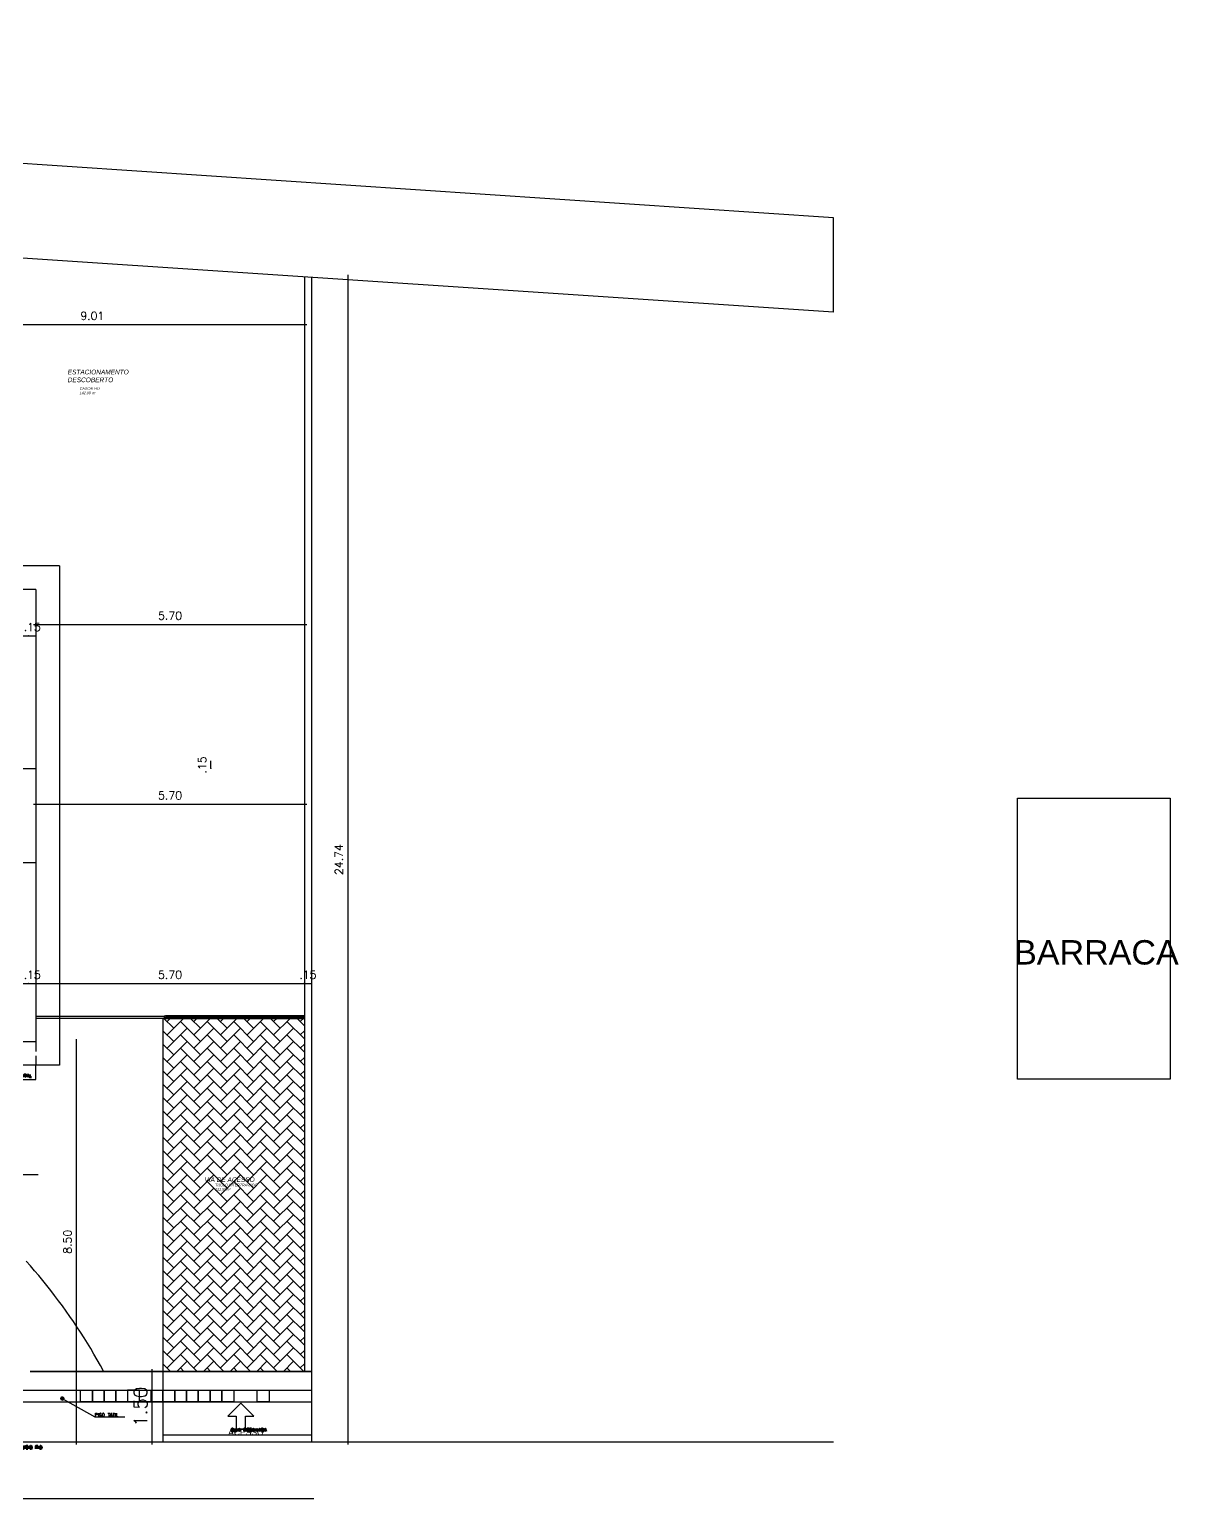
# Model space of a CAD drawing. Header units: millimetres. Extents: x 2273 to 2522, y 1034 to 1187.
# Drawn here: x 2497.69 to 2522.1, y 1095.27 to 1126.48 of the extents above; entities that cross this region are included whole.
import ezdxf

# ---------------------------------------------------------------- set-up
doc = ezdxf.new("R2010")
doc.units = ezdxf.units.MM
doc.linetypes.add('DASHED', pattern=[19.05, 12.7, -6.35])
doc.linetypes.add('DASHEDX2', pattern=[38.1, 25.4, -12.7])
doc.layers.add('COTA', color=8, linetype='Continuous')
doc.layers.add('LAYER8', color=8, linetype='Continuous')
doc.layers.add('PAREDES', color=4, linetype='Continuous', lineweight=100)
doc.layers.add('projeção coberta', color=252, linetype='DASHED', lineweight=0)
doc.styles.add('Romans', font='romans.shx')
doc.styles.get("Standard").update_dxf_attribs({"font": 'arial.ttf'})
doc.dimstyles.new('COTA50', dxfattribs={"dimtxt": 0.17, "dimasz": 0.01, "dimexe": 0.05, "dimexo": 0.95, "dimgap": 0.1, "dimtad": 1, "dimzin": 4, "dimdsep": 46, "dimtxsty": 'Romans', "dimblk": 'ARCHTICK', "dimcen": -0.3, "dimdle": 0.05, "dimse1": 1, "dimse2": 1, "dimclrd": 2, "dimclre": 3, "dimclrt": 3, "dimadec": 0, "dimazin": 0, "dimtfac": 1, "dimtix": 1, "dimtmove": 2, "dimatfit": 1, "dimldrblk": 'USERTICK', "dimfxl": 0.05, "dimtolj": 1, "dimtzin": 4, "dimlwd": -1, "dimarcsym": 0})

# ---------------------------------------------------------------- blocks, each defined once
blk = doc.blocks.new('IO')
at = {"layer": 'PAREDES', "color": 0, "linetype": 'Continuous'}
for points in [[(84.53, 148.725), (84.53, 148.786), (84.559, 148.786), (84.565, 148.783), (84.571, 148.78), (84.574, 148.775), (84.574, 148.766), (84.571, 148.76), (84.565, 148.757), (84.559, 148.754), (84.53, 148.754)], [(84.595, 148.725), (84.595, 148.786), (84.618, 148.786), (84.63, 148.783), (84.633, 148.78), (84.636, 148.775), (84.636, 148.769), (84.633, 148.763), (84.63, 148.76), (84.618, 148.757), (84.595, 148.757)], [(84.615, 148.757), (84.636, 148.725)], [(84.671, 148.786), (84.665, 148.783), (84.659, 148.777), (84.656, 148.772), (84.653, 148.763), (84.653, 148.748), (84.656, 148.739), (84.659, 148.733), (84.665, 148.727), (84.671, 148.725), (84.683, 148.725), (84.689, 148.727), (84.695, 148.733), (84.698, 148.739), (84.7, 148.748), (84.7, 148.763), (84.698, 148.772), (84.695, 148.777), (84.689, 148.783), (84.683, 148.786), (84.671, 148.786)], [(84.748, 148.786), (84.748, 148.739), (84.742, 148.73), (84.742, 148.727), (84.733, 148.725), (84.727, 148.725), (84.721, 148.727), (84.718, 148.73), (84.715, 148.739), (84.715, 148.745)], [(84.771, 148.725), (84.771, 148.786), (84.809, 148.786)], [(84.771, 148.757), (84.795, 148.757)], [(84.771, 148.725), (84.809, 148.725)], [(84.868, 148.772), (84.865, 148.777), (84.859, 148.783), (84.853, 148.786), (84.842, 148.786), (84.836, 148.783), (84.83, 148.777), (84.824, 148.772), (84.824, 148.763), (84.824, 148.748), (84.824, 148.739), (84.83, 148.733), (84.836, 148.727), (84.842, 148.725), (84.853, 148.725), (84.859, 148.727), (84.865, 148.733), (84.868, 148.739)], [(84.842, 148.707), (84.845, 148.704), (84.853, 148.704), (84.856, 148.707), (84.856, 148.713), (84.853, 148.716), (84.848, 148.716), (84.848, 148.725)], [(84.88, 148.725), (84.903, 148.786), (84.927, 148.725)], [(84.889, 148.789), (84.892, 148.795)], [(84.898, 148.795), (84.889, 148.795)], [(84.889, 148.745), (84.918, 148.745)], [(84.9, 148.795), (84.903, 148.792)], [(84.903, 148.795), (84.909, 148.795)], [(84.912, 148.792), (84.915, 148.801)], [(84.956, 148.786), (84.953, 148.783), (84.945, 148.777), (84.942, 148.772), (84.939, 148.763), (84.939, 148.748), (84.942, 148.739), (84.945, 148.733), (84.953, 148.727), (84.956, 148.725), (84.968, 148.725), (84.974, 148.727), (84.983, 148.733), (84.983, 148.739), (84.986, 148.748), (84.986, 148.763), (84.983, 148.772), (84.983, 148.777), (84.974, 148.783), (84.968, 148.786), (84.956, 148.786)], [(85.095, 148.757), (85.106, 148.754), (85.109, 148.751), (85.112, 148.745), (85.112, 148.736), (85.109, 148.73), (85.106, 148.727), (85.095, 148.725), (85.071, 148.725), (85.071, 148.786), (85.095, 148.786), (85.106, 148.783), (85.109, 148.78), (85.112, 148.775), (85.112, 148.769), (85.109, 148.763), (85.106, 148.76), (85.095, 148.757), (85.071, 148.757)], [(85.133, 148.725), (85.133, 148.786), (85.171, 148.786)], [(85.133, 148.757), (85.156, 148.757)], [(85.133, 148.725), (85.171, 148.725)], [(85.189, 148.786), (85.189, 148.725)], [(85.212, 148.725), (85.212, 148.786), (85.239, 148.786), (85.248, 148.783), (85.253, 148.78), (85.253, 148.775), (85.253, 148.769), (85.253, 148.763), (85.248, 148.76), (85.239, 148.757), (85.212, 148.757)], [(85.233, 148.757), (85.253, 148.725)], [(85.268, 148.725), (85.292, 148.786), (85.315, 148.725)], [(85.277, 148.745), (85.306, 148.745)], [(85.33, 148.786), (85.33, 148.725), (85.365, 148.725)]]:
    blk.add_lwpolyline(points, dxfattribs=at)
blk = doc.blocks.new('PT')
at = {"layer": 'PAREDES', "color": 0, "linetype": 'Continuous'}
for points in [[(91.139, 149.98), (88.186, 149.98)], [(88.215, 150.022), (91.139, 150.022)], [(91.139, 149.98), (91.139, 150.022), (91.162, 150.022)], [(91.139, 149.98), (91.162, 149.98)]]:
    blk.add_lwpolyline(points, dxfattribs=at)
blk = doc.blocks.new('PLÇ')
at = {"layer": 'PAREDES', "color": 0, "linetype": 'Continuous'}
for points in [[(85.18, 139.33), (85.18, 139.392), (85.203, 139.33), (85.227, 139.392), (85.227, 139.33)], [(85.253, 139.33), (85.253, 139.392), (85.292, 139.392)], [(85.253, 139.363), (85.277, 139.363)], [(85.253, 139.33), (85.292, 139.33)], [(85.306, 139.392), (85.306, 139.33)], [(85.348, 139.392), (85.342, 139.389), (85.336, 139.383), (85.33, 139.377), (85.33, 139.369), (85.33, 139.354), (85.33, 139.345), (85.336, 139.339), (85.342, 139.333), (85.348, 139.33), (85.359, 139.33), (85.365, 139.333), (85.371, 139.339), (85.374, 139.345), (85.377, 139.354), (85.377, 139.369), (85.374, 139.377), (85.371, 139.383), (85.365, 139.389), (85.359, 139.392), (85.348, 139.392)], [(85.459, 139.33), (85.459, 139.392), (85.498, 139.392)], [(85.459, 139.363), (85.483, 139.363)], [(85.512, 139.392), (85.512, 139.33)], [(85.553, 139.392), (85.548, 139.389), (85.542, 139.383), (85.539, 139.377), (85.536, 139.369), (85.536, 139.354), (85.539, 139.345), (85.542, 139.339), (85.548, 139.333), (85.553, 139.33), (85.565, 139.33), (85.571, 139.333), (85.577, 139.339), (85.58, 139.345), (85.583, 139.354), (85.583, 139.369), (85.58, 139.377), (85.577, 139.383), (85.571, 139.389), (85.565, 139.392), (85.553, 139.392)]]:
    blk.add_lwpolyline(points, dxfattribs=at)
blk = doc.blocks.new('DEW')
at = {"layer": 'PAREDES', "color": 0, "linetype": 'Continuous'}
for points in [[(89.656, 139.748), (89.65, 139.754), (89.645, 139.76), (89.642, 139.763), (89.627, 139.763), (89.621, 139.76), (89.615, 139.754), (89.612, 139.748), (89.612, 139.739), (89.612, 139.725), (89.612, 139.716), (89.615, 139.71), (89.621, 139.701), (89.627, 139.701), (89.642, 139.701), (89.645, 139.701), (89.65, 139.71), (89.656, 139.716), (89.656, 139.725), (89.642, 139.725)], [(89.674, 139.763), (89.674, 139.719), (89.68, 139.71), (89.686, 139.701), (89.695, 139.701), (89.7, 139.701), (89.709, 139.701), (89.715, 139.71), (89.718, 139.719), (89.718, 139.763)], [(89.739, 139.763), (89.739, 139.701)], [(89.753, 139.701), (89.78, 139.763), (89.803, 139.701)], [(89.765, 139.722), (89.795, 139.722)], [(89.883, 139.701), (89.883, 139.763), (89.906, 139.763), (89.915, 139.76), (89.921, 139.757), (89.921, 139.751), (89.921, 139.745), (89.921, 139.739), (89.915, 139.736), (89.906, 139.733), (89.883, 139.733)], [(89.9, 139.733), (89.921, 139.701)], [(89.945, 139.701), (89.945, 139.763), (89.983, 139.763)], [(89.945, 139.733), (89.965, 139.733)], [(89.945, 139.701), (89.983, 139.701)], [(90.027, 139.733), (90.036, 139.73), (90.039, 139.727), (90.042, 139.722), (90.042, 139.713), (90.039, 139.707), (90.036, 139.701), (90.027, 139.701), (90, 139.701), (90, 139.763), (90.027, 139.763), (90.036, 139.76), (90.039, 139.757), (90.042, 139.751), (90.042, 139.745), (90.039, 139.739), (90.036, 139.736), (90.027, 139.733), (90, 139.733)], [(90.053, 139.701), (90.077, 139.763), (90.103, 139.701)], [(90.062, 139.722), (90.092, 139.722)], [(90.118, 139.763), (90.118, 139.701)], [(90.136, 139.763), (90.177, 139.701)], [(90.177, 139.763), (90.136, 139.701)], [(90.192, 139.701), (90.215, 139.763), (90.239, 139.701)], [(90.2, 139.722), (90.23, 139.722)], [(90.253, 139.701), (90.253, 139.763), (90.274, 139.763), (90.283, 139.76), (90.289, 139.754), (90.292, 139.748), (90.295, 139.739), (90.295, 139.725), (90.292, 139.716), (90.289, 139.71), (90.283, 139.701), (90.274, 139.701), (90.253, 139.701)], [(90.306, 139.701), (90.33, 139.763), (90.353, 139.701)], [(90.315, 139.722), (90.345, 139.722)]]:
    blk.add_lwpolyline(points, dxfattribs=at)
blk = doc.blocks.new('FDRT')
at = {"layer": 'projeção coberta', "linetype": 'Continuous'}
for points in [[(86, 141.913), (85.995, 141.901), (86.021, 141.901), (86, 141.913), (85.995, 141.901), (86.021, 141.901), (86, 141.889), (85.995, 141.901), (86, 141.913), (86.021, 141.901), (86, 141.889), (86.009, 141.88), (86.021, 141.901)], [(86.033, 141.922), (86.021, 141.925), (86.021, 141.901), (86.033, 141.922), (86.021, 141.925), (86.021, 141.901), (86.009, 141.922), (86.021, 141.925), (86.033, 141.922), (86.021, 141.901), (86.009, 141.922), (86, 141.913), (86.021, 141.901)], [(86.009, 141.88), (86.021, 141.875), (86.021, 141.901), (86.009, 141.88), (86.021, 141.875), (86.021, 141.901), (86.033, 141.88), (86.021, 141.875), (86.009, 141.88), (86.021, 141.901), (86.033, 141.88), (86.042, 141.889), (86.021, 141.901)], [(86.042, 141.889), (86.048, 141.901), (86.021, 141.901), (86.042, 141.889), (86.048, 141.901), (86.021, 141.901), (86.042, 141.913), (86.048, 141.901), (86.042, 141.889), (86.021, 141.901), (86.042, 141.913), (86.033, 141.922), (86.021, 141.901)]]:
    blk.add_hatch(color=0, dxfattribs=at).paths.add_polyline_path(points)
at = {"layer": 'PAREDES', "color": 0, "linetype": 'Continuous'}
for points in [[(86, 141.913), (85.995, 141.901), (86.021, 141.901), (86, 141.913)], [(85.995, 141.901), (86.021, 141.901), (86, 141.889), (85.995, 141.901)], [(86.021, 141.901), (86.009, 141.922), (86, 141.913), (86.021, 141.901)], [(86.021, 141.901), (86, 141.889), (86.009, 141.88), (86.021, 141.901)], [(86.021, 141.925), (86.021, 141.901), (86.009, 141.922), (86.021, 141.925)], [(86.009, 141.88), (86.021, 141.875), (86.021, 141.901), (86.009, 141.88)], [(86.033, 141.922), (86.021, 141.925), (86.021, 141.901), (86.033, 141.922)], [(86.021, 141.901), (86.042, 141.913), (86.033, 141.922), (86.021, 141.901)], [(86.048, 141.901), (86.021, 141.901), (86.042, 141.913), (86.048, 141.901)], [(86.021, 141.875), (86.021, 141.901), (86.033, 141.88), (86.021, 141.875)], [(86.021, 141.901), (86.033, 141.88), (86.042, 141.889), (86.021, 141.901)], [(86.042, 141.889), (86.048, 141.901), (86.021, 141.901), (86.042, 141.889)]]:
    blk.add_lwpolyline(points, dxfattribs=at)
blk = doc.blocks.new('_ArchTick')
at = {"color": 0, "linetype": 'ByBlock', "const_width": 0.15}
blk.add_lwpolyline([(-0.5, -0.5), (0.5, 0.5)], dxfattribs=at)
blk = doc.blocks.new('*D98')
at = {"color": 2, "transparency": 16777216}
blk.add_line((2498.689, 1105.026), (2498.689, 1096.423), dxfattribs=at)
at = {"layer": 'Defpoints', "color": 0, "transparency": 16777216}
for p in [(2497.83, 1104.976), (2497.83, 1096.473), (2498.689, 1096.473)]:
    blk.add_point(p, dxfattribs=at)
at = {"color": 2, "transparency": 16777216, "xscale": 0.01, "yscale": 0.01, "zscale": 0.01}
for p, rotation in [((2498.689, 1104.976), 90), ((2498.689, 1096.473), 270)]:
    blk.add_blockref('_ArchTick', p, dxfattribs=dict(at, rotation=rotation))
at = {"color": 3, "transparency": 16777216, "insert": (2498.504, 1100.725), "char_height": 0.17, "attachment_point": 5, "rotation": 90, "style": 'Romans'}
blk.add_mtext('\\A1;8.50', dxfattribs=at)
blk = doc.blocks.new('USERTICK')
at = {"layer": 'COTA', "color": 0}
for p, q in [((-1, 0), (1, 0)), ((0, 1), (0, -1))]:
    blk.add_line(p, q, dxfattribs=at)
blk.add_circle((0, 0), 0.25, dxfattribs=at)
blk = doc.blocks.new('*D106')
at = {"color": 2, "transparency": 16777216}
blk.add_line((2500.296, 1098.023), (2500.296, 1096.423), dxfattribs=at)
at = {"layer": 'Defpoints', "color": 0, "transparency": 16777216}
for p in [(2500.634, 1097.973), (2500.296, 1096.473), (2500.634, 1096.473)]:
    blk.add_point(p, dxfattribs=at)
at = {"color": 2, "transparency": 16777216, "xscale": 0.01, "yscale": 0.01, "zscale": 0.01}
for p, rotation in [((2500.296, 1097.973), 90), ((2500.296, 1096.473), 270)]:
    blk.add_blockref('_ArchTick', p, dxfattribs=dict(at, rotation=rotation))
at = {"color": 3, "transparency": 16777216, "insert": (2500.054, 1097.223), "char_height": 0.17, "attachment_point": 5, "rotation": 90, "style": 'Romans'}
blk.add_mtext('\\A1;{\\H1.6667x;1.50}', dxfattribs=at)
blk = doc.blocks.new('*D108')
at = {"color": 2, "transparency": 16777216}
blk.add_line((2494.477, 1120.208), (2503.583, 1120.208), dxfattribs=at)
at = {"layer": 'Defpoints', "color": 0, "transparency": 16777216}
for p in [(2494.527, 1120.635), (2503.533, 1120.635), (2503.533, 1120.208)]:
    blk.add_point(p, dxfattribs=at)
at = {"color": 2, "transparency": 16777216, "xscale": 0.01, "yscale": 0.01, "zscale": 0.01, "rotation": 180}
blk.add_blockref('_ArchTick', (2494.527, 1120.208), dxfattribs=at)
at = {"color": 2, "transparency": 16777216, "xscale": 0.01, "yscale": 0.01, "zscale": 0.01}
blk.add_blockref('_ArchTick', (2503.533, 1120.208), dxfattribs=at)
at = {"color": 3, "transparency": 16777216, "insert": (2499.03, 1120.393), "char_height": 0.17, "attachment_point": 5, "style": 'Romans'}
blk.add_mtext('\\A1;9.01', dxfattribs=at)
blk = doc.blocks.new('*D109')
at = {"color": 2, "transparency": 16777216}
blk.add_line((2497.78, 1113.839), (2503.583, 1113.839), dxfattribs=at)
at = {"layer": 'Defpoints', "color": 0, "transparency": 16777216}
for p in [(2497.83, 1114.582), (2503.533, 1114.582), (2503.533, 1113.839)]:
    blk.add_point(p, dxfattribs=at)
at = {"color": 2, "transparency": 16777216, "xscale": 0.01, "yscale": 0.01, "zscale": 0.01, "rotation": 180}
blk.add_blockref('_ArchTick', (2497.83, 1113.839), dxfattribs=at)
at = {"color": 2, "transparency": 16777216, "xscale": 0.01, "yscale": 0.01, "zscale": 0.01}
blk.add_blockref('_ArchTick', (2503.533, 1113.839), dxfattribs=at)
at = {"color": 3, "transparency": 16777216, "insert": (2500.681, 1114.024), "char_height": 0.17, "attachment_point": 5, "style": 'Romans'}
blk.add_mtext('\\A1;5.70', dxfattribs=at)
blk = doc.blocks.new('*D110')
at = {"color": 2, "transparency": 16777216}
blk.add_line((2497.78, 1110.021), (2503.583, 1110.021), dxfattribs=at)
at = {"layer": 'Defpoints', "color": 0, "transparency": 16777216}
for p in [(2497.83, 1110.779), (2503.533, 1110.779), (2503.533, 1110.021)]:
    blk.add_point(p, dxfattribs=at)
at = {"color": 2, "transparency": 16777216, "xscale": 0.01, "yscale": 0.01, "zscale": 0.01, "rotation": 180}
blk.add_blockref('_ArchTick', (2497.83, 1110.021), dxfattribs=at)
at = {"color": 2, "transparency": 16777216, "xscale": 0.01, "yscale": 0.01, "zscale": 0.01}
blk.add_blockref('_ArchTick', (2503.533, 1110.021), dxfattribs=at)
at = {"color": 3, "transparency": 16777216, "insert": (2500.681, 1110.206), "char_height": 0.17, "attachment_point": 5, "style": 'Romans'}
blk.add_mtext('\\A1;5.70', dxfattribs=at)
blk = doc.blocks.new('*D125')
at = {"color": 2, "transparency": 16777216}
blk.add_line((2494.83, 1106.212), (2497.727, 1106.212), dxfattribs=at)
at = {"layer": 'Defpoints', "color": 0, "transparency": 16777216}
for p in [(2497.677, 1106.212), (2497.677, 1106.088), (2494.88, 1105.862)]:
    blk.add_point(p, dxfattribs=at)
at = {"color": 2, "transparency": 16777216, "xscale": 0.01, "yscale": 0.01, "zscale": 0.01, "rotation": 180}
blk.add_blockref('_ArchTick', (2494.88, 1106.212), dxfattribs=at)
at = {"color": 2, "transparency": 16777216, "xscale": 0.01, "yscale": 0.01, "zscale": 0.01}
blk.add_blockref('_ArchTick', (2497.677, 1106.212), dxfattribs=at)
at = {"color": 3, "transparency": 16777216, "insert": (2496.278, 1106.397), "char_height": 0.17, "attachment_point": 5, "style": 'Romans'}
blk.add_mtext('\\A1;2.80', dxfattribs=at)
blk = doc.blocks.new('*D126')
at = {"color": 2, "transparency": 16777216}
for p, q in [((2497.677, 1106.212), (2497.667, 1106.212)), ((2497.677, 1106.212), (2497.83, 1106.212)), ((2497.83, 1106.212), (2497.84, 1106.212))]:
    blk.add_line(p, q, dxfattribs=at)
at = {"layer": 'Defpoints', "color": 0, "transparency": 16777216}
for p in [(2497.677, 1106.088), (2497.83, 1106.212), (2497.83, 1106.06)]:
    blk.add_point(p, dxfattribs=at)
at = {"color": 2, "transparency": 16777216, "xscale": 0.01, "yscale": 0.01, "zscale": 0.01}
blk.add_blockref('_ArchTick', (2497.677, 1106.212), dxfattribs=at)
at = {"color": 2, "transparency": 16777216, "xscale": 0.01, "yscale": 0.01, "zscale": 0.01, "rotation": 180}
blk.add_blockref('_ArchTick', (2497.83, 1106.212), dxfattribs=at)
at = {"color": 3, "transparency": 16777216, "insert": (2497.753, 1106.397), "char_height": 0.17, "attachment_point": 5, "style": 'Romans'}
blk.add_mtext('\\A1;.15', dxfattribs=at)
blk = doc.blocks.new('*D127')
at = {"color": 2, "transparency": 16777216}
blk.add_line((2497.78, 1106.212), (2503.583, 1106.212), dxfattribs=at)
at = {"layer": 'Defpoints', "color": 0, "transparency": 16777216}
for p in [(2497.83, 1106.06), (2503.533, 1106.212), (2503.533, 1106.167)]:
    blk.add_point(p, dxfattribs=at)
at = {"color": 2, "transparency": 16777216, "xscale": 0.01, "yscale": 0.01, "zscale": 0.01, "rotation": 180}
blk.add_blockref('_ArchTick', (2497.83, 1106.212), dxfattribs=at)
at = {"color": 2, "transparency": 16777216, "xscale": 0.01, "yscale": 0.01, "zscale": 0.01}
blk.add_blockref('_ArchTick', (2503.533, 1106.212), dxfattribs=at)
at = {"color": 3, "transparency": 16777216, "insert": (2500.681, 1106.397), "char_height": 0.17, "attachment_point": 5, "style": 'Romans'}
blk.add_mtext('\\A1;5.70', dxfattribs=at)
blk = doc.blocks.new('*D128')
at = {"color": 2, "transparency": 16777216}
for p, q in [((2503.533, 1106.212), (2503.523, 1106.212)), ((2503.533, 1106.212), (2503.683, 1106.212)), ((2503.683, 1106.212), (2503.693, 1106.212))]:
    blk.add_line(p, q, dxfattribs=at)
at = {"layer": 'Defpoints', "color": 0, "transparency": 16777216}
for p in [(2503.533, 1106.167), (2503.683, 1106.212), (2503.683, 1106.146)]:
    blk.add_point(p, dxfattribs=at)
at = {"color": 2, "transparency": 16777216, "xscale": 0.01, "yscale": 0.01, "zscale": 0.01}
blk.add_blockref('_ArchTick', (2503.533, 1106.212), dxfattribs=at)
at = {"color": 2, "transparency": 16777216, "xscale": 0.01, "yscale": 0.01, "zscale": 0.01, "rotation": 180}
blk.add_blockref('_ArchTick', (2503.683, 1106.212), dxfattribs=at)
at = {"color": 3, "transparency": 16777216, "insert": (2503.608, 1106.397), "char_height": 0.17, "attachment_point": 5, "style": 'Romans'}
blk.add_mtext('\\A1;.15', dxfattribs=at)
blk = doc.blocks.new('*D168')
at = {"color": 2, "transparency": 16777216}
blk.add_line((2494.83, 1113.598), (2497.727, 1113.598), dxfattribs=at)
at = {"layer": 'Defpoints', "color": 0, "transparency": 16777216}
for p in [(2497.677, 1114.432), (2494.88, 1113.532), (2497.677, 1113.598)]:
    blk.add_point(p, dxfattribs=at)
at = {"color": 2, "transparency": 16777216, "xscale": 0.01, "yscale": 0.01, "zscale": 0.01, "rotation": 180}
blk.add_blockref('_ArchTick', (2494.88, 1113.598), dxfattribs=at)
at = {"color": 2, "transparency": 16777216, "xscale": 0.01, "yscale": 0.01, "zscale": 0.01}
blk.add_blockref('_ArchTick', (2497.677, 1113.598), dxfattribs=at)
at = {"color": 3, "transparency": 16777216, "insert": (2496.278, 1113.783), "char_height": 0.17, "attachment_point": 5, "style": 'Romans'}
blk.add_mtext('\\A1;2.80', dxfattribs=at)
blk = doc.blocks.new('*D169')
at = {"color": 2, "transparency": 16777216}
for p, q in [((2497.677, 1113.598), (2497.667, 1113.598)), ((2497.677, 1113.598), (2497.83, 1113.598)), ((2497.83, 1113.598), (2497.84, 1113.598))]:
    blk.add_line(p, q, dxfattribs=at)
at = {"layer": 'Defpoints', "color": 0, "transparency": 16777216}
for p in [(2497.677, 1114.432), (2497.83, 1114.582), (2497.83, 1113.598)]:
    blk.add_point(p, dxfattribs=at)
at = {"color": 2, "transparency": 16777216, "xscale": 0.01, "yscale": 0.01, "zscale": 0.01}
blk.add_blockref('_ArchTick', (2497.677, 1113.598), dxfattribs=at)
at = {"color": 2, "transparency": 16777216, "xscale": 0.01, "yscale": 0.01, "zscale": 0.01, "rotation": 180}
blk.add_blockref('_ArchTick', (2497.83, 1113.598), dxfattribs=at)
at = {"color": 3, "transparency": 16777216, "insert": (2497.753, 1113.783), "char_height": 0.17, "attachment_point": 5, "style": 'Romans'}
blk.add_mtext('\\A1;.15', dxfattribs=at)
blk = doc.blocks.new('*D176')
at = {"color": 2, "transparency": 16777216}
for p, q in [((2501.55, 1110.929), (2501.55, 1110.939)), ((2501.55, 1110.779), (2501.55, 1110.929)), ((2501.55, 1110.779), (2501.55, 1110.769))]:
    blk.add_line(p, q, dxfattribs=at)
at = {"layer": 'Defpoints', "color": 0, "transparency": 16777216}
for p in [(2492.977, 1110.929), (2493.127, 1110.779), (2501.55, 1110.929)]:
    blk.add_point(p, dxfattribs=at)
at = {"color": 2, "transparency": 16777216, "xscale": 0.01, "yscale": 0.01, "zscale": 0.01}
for p, rotation in [((2501.55, 1110.929), 270), ((2501.55, 1110.779), 90)]:
    blk.add_blockref('_ArchTick', p, dxfattribs=dict(at, rotation=rotation))
at = {"color": 3, "transparency": 16777216, "insert": (2501.365, 1110.854), "char_height": 0.17, "attachment_point": 5, "rotation": 90, "style": 'Romans'}
blk.add_mtext('\\A1;.15', dxfattribs=at)
blk = doc.blocks.new('*D191')
at = {"color": 2, "transparency": 16777216}
blk.add_line((2475.218, 1102.155), (2497.88, 1102.155), dxfattribs=at)
at = {"layer": 'Defpoints', "color": 0, "transparency": 16777216}
for p in [(2475.268, 1104.396), (2497.83, 1104.396), (2497.83, 1102.155)]:
    blk.add_point(p, dxfattribs=at)
at = {"color": 2, "transparency": 16777216, "xscale": 0.01, "yscale": 0.01, "zscale": 0.01, "rotation": 180}
blk.add_blockref('_ArchTick', (2475.268, 1102.155), dxfattribs=at)
at = {"color": 2, "transparency": 16777216, "xscale": 0.01, "yscale": 0.01, "zscale": 0.01}
blk.add_blockref('_ArchTick', (2497.83, 1102.155), dxfattribs=at)
at = {"color": 3, "transparency": 16777216, "insert": (2486.549, 1102.34), "char_height": 0.17, "attachment_point": 5, "style": 'Romans'}
blk.add_mtext('\\A1;22.56', dxfattribs=at)
blk = doc.blocks.new('*D231')
at = {"color": 2, "transparency": 16777216}
blk.add_line((2473.715, 1095.276), (2503.733, 1095.276), dxfattribs=at)
at = {"layer": 'Defpoints', "color": 0, "transparency": 16777216}
for p in [(2473.765, 1096.473), (2503.683, 1096.473), (2503.683, 1095.276)]:
    blk.add_point(p, dxfattribs=at)
at = {"color": 2, "transparency": 16777216, "xscale": 0.01, "yscale": 0.01, "zscale": 0.01, "rotation": 180}
blk.add_blockref('_ArchTick', (2473.765, 1095.276), dxfattribs=at)
at = {"color": 2, "transparency": 16777216, "xscale": 0.01, "yscale": 0.01, "zscale": 0.01}
blk.add_blockref('_ArchTick', (2503.683, 1095.276), dxfattribs=at)
at = {"color": 3, "transparency": 16777216, "insert": (2488.724, 1095.461), "char_height": 0.17, "attachment_point": 5, "style": 'Romans'}
blk.add_mtext('\\A1;29.92', dxfattribs=at)
blk = doc.blocks.new('*D233')
at = {"color": 2, "transparency": 16777216}
blk.add_line((2504.453, 1121.262), (2504.453, 1096.423), dxfattribs=at)
at = {"layer": 'Defpoints', "color": 0, "transparency": 16777216}
for p in [(2503.683, 1121.212), (2503.683, 1096.473), (2504.453, 1096.473)]:
    blk.add_point(p, dxfattribs=at)
at = {"color": 2, "transparency": 16777216, "xscale": 0.01, "yscale": 0.01, "zscale": 0.01}
for p, rotation in [((2504.453, 1121.212), 90), ((2504.453, 1096.473), 270)]:
    blk.add_blockref('_ArchTick', p, dxfattribs=dict(at, rotation=rotation))
at = {"color": 3, "transparency": 16777216, "insert": (2504.268, 1108.843), "char_height": 0.17, "attachment_point": 5, "rotation": 90, "style": 'Romans'}
blk.add_mtext('\\A1;24.74', dxfattribs=at)

msp = doc.modelspace()

# ---------------------------------------------------------------- hatches: boundary and pattern name
at = {"layer": 'LAYER8', "linetype": 'Continuous'}
h = msp.add_hatch(dxfattribs=at)
h.set_pattern_fill('AR-HBONE', color=252, scale=0.05, style=0)
h.set_pattern_definition([(45, (2412.37061, 955.49576), (0, 0.28284271), [0.6, -0.2]), (135, (2412.51204, 955.63718), (0, 0.28284271), [0.6, -0.2])])
h.paths.add_polyline_path([(2503.533, 1105.476), (2503.509, 1105.476), (2500.556, 1105.476), (2500.53, 1105.476), (2500.53, 1097.973), (2503.533, 1097.973)])
h.paths.add_polyline_path([(2501.624, 1101.77), (2502.352, 1101.77), (2502.352, 1101.973), (2501.624, 1101.973)], flags=24)
h.paths.add_polyline_path([(2501.386, 1101.971), (2502.314, 1101.971), (2502.314, 1102.121), (2501.386, 1102.121)], flags=24)
for points in [[(2500.53, 1097.967), (2497.709, 1097.973), (2497.712, 1097.967), (2500.53, 1097.967), (2497.709, 1097.973), (2500.53, 1097.973)], [(2503.683, 1097.967), (2500.53, 1097.973), (2500.53, 1097.967), (2503.683, 1097.967), (2500.53, 1097.973), (2503.683, 1097.973)]]:
    msp.add_hatch(color=252, dxfattribs=at).paths.add_polyline_path(points)

# ---------------------------------------------------------------- linework, layer by layer
at = {"color": 1}
for p, q in [((2514.769, 1122.478), (2454.769, 1126.478)), ((2514.769, 1120.473), (2454.769, 1124.473)), ((2454.769, 1096.473), (2514.769, 1096.473))]:
    msp.add_line(p, q, dxfattribs=at)
msp.add_line((2514.769, 1120.473), (2514.769, 1122.478))
msp.add_lwpolyline([(2518.679, 1110.149), (2521.923, 1110.149), (2521.923, 1104.179), (2518.679, 1104.179)], close=True)
at = {"layer": 'LAYER8', "linetype": 'ByBlock'}
for p, q in [((2500.586, 1105.517), (2500.556, 1105.517)), ((2497.83, 1104.176), (2497.83, 1104.485))]:
    msp.add_line(p, q, dxfattribs=at)
at = {"layer": 'LAYER8', "linetype": 'DASHEDX2'}
msp.add_line((2492.377, 1104.176), (2497.83, 1104.176), dxfattribs=at)
at = {"layer": 'LAYER8', "linetype": 'Continuous'}
for points in [[(2503.533, 1121.222), (2503.533, 1097.973)], [(2503.683, 1121.212), (2503.683, 1097.973)], [(2497.83, 1114.582), (2488.124, 1114.582)], [(2497.83, 1114.582), (2497.83, 1110.779)], [(2496.03, 1110.779), (2497.83, 1110.779)], [(2497.83, 1110.779), (2497.83, 1108.779)], [(2496.03, 1108.779), (2497.83, 1108.779)], [(2497.83, 1108.779), (2497.83, 1104.976)], [(2497.83, 1105.517), (2500.556, 1105.517)], [(2497.83, 1105.476), (2500.556, 1105.476)], [(2500.556, 1105.517), (2500.556, 1105.476)], [(2497.83, 1104.976), (2492.377, 1104.976)]]:
    msp.add_lwpolyline(points, dxfattribs=at)
at = {"layer": 'LAYER8', "color": 0, "linetype": 'Continuous'}
for points in [[(2498.33, 1115.082), (2491.277, 1115.082)], [(2498.33, 1115.082), (2498.33, 1104.479)], [(2500.53, 1105.476), (2500.53, 1097.973), (2500.53, 1096.473)], [(2500.53, 1105.129), (2500.53, 1105.129)], [(2497.83, 1104.976), (2497.83, 1104.764)], [(2498.33, 1104.479), (2492.877, 1104.479)], [(2497.83, 1104.673), (2497.83, 1104.485)], [(2500.53, 1102.609), (2500.53, 1102.609)], [(2499.268, 1097.979), (2499.203, 1098.1), (2499.136, 1098.217), (2499.065, 1098.335), (2498.998, 1098.456), (2498.924, 1098.57), (2498.853, 1098.688), (2498.78, 1098.803), (2498.703, 1098.917), (2498.63, 1099.029), (2498.551, 1099.141), (2498.474, 1099.253), (2498.395, 1099.364), (2498.312, 1099.473), (2498.23, 1099.582), (2498.148, 1099.691), (2498.065, 1099.797), (2497.98, 1099.903), (2497.892, 1100.006), (2497.803, 1100.111), (2497.715, 1100.214), (2497.627, 1100.314)], [(2497.709, 1097.973), (2503.533, 1097.973)], [(2503.533, 1097.973), (2503.683, 1097.973)], [(2503.683, 1097.973), (2503.683, 1096.473)], [(2473.765, 1097.573), (2503.683, 1097.573)], [(2473.765, 1097.323), (2503.683, 1097.323)], [(2498.412, 1097.385), (2498.436, 1097.37), (2499.086, 1097.006), (2499.718, 1097.006)], [(2502.186, 1097.297), (2501.909, 1097.023), (2502.083, 1097.023), (2502.083, 1096.75), (2502.283, 1096.75), (2502.283, 1097.023), (2502.459, 1097.023), (2502.186, 1097.297)], [(2499.095, 1097.017), (2499.095, 1097.082), (2499.124, 1097.082), (2499.13, 1097.076), (2499.136, 1097.073), (2499.139, 1097.067), (2499.139, 1097.059), (2499.136, 1097.053), (2499.13, 1097.05), (2499.124, 1097.047), (2499.095, 1097.047)], [(2499.159, 1097.082), (2499.159, 1097.017)], [(2499.221, 1097.07), (2499.215, 1097.076), (2499.206, 1097.082), (2499.195, 1097.082), (2499.186, 1097.076), (2499.18, 1097.07), (2499.18, 1097.067), (2499.183, 1097.059), (2499.186, 1097.056), (2499.192, 1097.053), (2499.209, 1097.047), (2499.215, 1097.044), (2499.218, 1097.041), (2499.221, 1097.035), (2499.221, 1097.026), (2499.215, 1097.02), (2499.206, 1097.017), (2499.195, 1097.017), (2499.186, 1097.02), (2499.18, 1097.026)], [(2499.256, 1097.082), (2499.251, 1097.076), (2499.245, 1097.07), (2499.242, 1097.067), (2499.239, 1097.056), (2499.239, 1097.041), (2499.242, 1097.032), (2499.245, 1097.026), (2499.251, 1097.02), (2499.256, 1097.017), (2499.268, 1097.017), (2499.274, 1097.02), (2499.283, 1097.026), (2499.283, 1097.032), (2499.286, 1097.041), (2499.286, 1097.056), (2499.283, 1097.067), (2499.283, 1097.07), (2499.274, 1097.076), (2499.268, 1097.082), (2499.256, 1097.082)], [(2499.362, 1097.082), (2499.403, 1097.082)], [(2499.38, 1097.082), (2499.38, 1097.017)], [(2499.409, 1097.017), (2499.433, 1097.082), (2499.456, 1097.017)], [(2499.418, 1097.038), (2499.448, 1097.038)], [(2499.433, 1097.085), (2499.445, 1097.091)], [(2499.462, 1097.082), (2499.503, 1097.082)], [(2499.483, 1097.082), (2499.483, 1097.017)], [(2499.518, 1097.082), (2499.518, 1097.017)], [(2499.542, 1097.082), (2499.542, 1097.017), (2499.577, 1097.017)], [(2473.765, 1096.473), (2503.683, 1096.473)], [(2500.53, 1096.623), (2503.683, 1096.623)]]:
    msp.add_lwpolyline(points, dxfattribs=at)
at = {"layer": 'LAYER8', "color": 252, "linetype": 'Continuous'}
for points in [[(2497.709, 1097.973), (2499.268, 1097.973), (2499.268, 1097.973), (2497.709, 1097.973)], [(2499.268, 1097.973), (2499.268, 1097.973), (2497.709, 1097.973), (2499.268, 1097.973)], [(2497.709, 1097.973), (2499.268, 1097.973), (2499.268, 1097.973), (2497.709, 1097.973)], [(2499.268, 1097.973), (2499.268, 1097.973), (2497.709, 1097.973), (2499.268, 1097.973)], [(2497.712, 1097.967), (2500.53, 1097.967), (2497.709, 1097.973), (2497.712, 1097.967)], [(2500.53, 1097.967), (2497.709, 1097.973), (2500.53, 1097.973), (2500.53, 1097.967)], [(2499.268, 1097.973), (2500.53, 1097.973), (2500.53, 1097.973), (2499.268, 1097.973)], [(2500.53, 1097.973), (2500.53, 1097.973), (2499.268, 1097.973), (2500.53, 1097.973)], [(2499.268, 1097.973), (2500.53, 1097.973), (2500.53, 1097.973), (2499.268, 1097.973)], [(2500.53, 1097.973), (2500.53, 1097.973), (2499.268, 1097.973), (2500.53, 1097.973)], [(2500.53, 1097.967), (2503.683, 1097.967), (2500.53, 1097.973), (2500.53, 1097.967)], [(2503.683, 1097.967), (2500.53, 1097.973), (2503.683, 1097.973), (2503.683, 1097.967)]]:
    msp.add_lwpolyline(points, dxfattribs=at)
at = {"layer": 'LAYER8', "color": 160, "linetype": 'Continuous'}
for points in [[(2499.03, 1097.323), (2498.78, 1097.323), (2498.78, 1097.573), (2499.03, 1097.573), (2499.03, 1097.323)], [(2499.28, 1097.323), (2499.03, 1097.323), (2499.03, 1097.573), (2499.28, 1097.573), (2499.28, 1097.323)], [(2499.53, 1097.323), (2499.28, 1097.323), (2499.28, 1097.573), (2499.53, 1097.573), (2499.53, 1097.323)], [(2499.78, 1097.323), (2499.53, 1097.323), (2499.53, 1097.573), (2499.78, 1097.573), (2499.78, 1097.323)], [(2500.28, 1097.323), (2500.03, 1097.323), (2500.03, 1097.573), (2500.28, 1097.573), (2500.28, 1097.323)], [(2500.53, 1097.323), (2500.28, 1097.323), (2500.28, 1097.573), (2500.53, 1097.573), (2500.53, 1097.323)], [(2500.78, 1097.323), (2500.53, 1097.323), (2500.53, 1097.573), (2500.78, 1097.573), (2500.78, 1097.323)], [(2501.03, 1097.323), (2500.78, 1097.323), (2500.78, 1097.573), (2501.03, 1097.573), (2501.03, 1097.323)], [(2501.28, 1097.323), (2501.03, 1097.323), (2501.03, 1097.573), (2501.28, 1097.573), (2501.28, 1097.323)], [(2501.533, 1097.323), (2501.28, 1097.323), (2501.28, 1097.573), (2501.533, 1097.573), (2501.533, 1097.323)], [(2501.783, 1097.323), (2501.533, 1097.323), (2501.533, 1097.573), (2501.783, 1097.573), (2501.783, 1097.323)], [(2502.033, 1097.323), (2501.783, 1097.323), (2501.783, 1097.573), (2502.033, 1097.573), (2502.033, 1097.323)], [(2502.783, 1097.323), (2502.533, 1097.323), (2502.533, 1097.573), (2502.783, 1097.573), (2502.783, 1097.323)]]:
    msp.add_lwpolyline(points, dxfattribs=at)
at = {"layer": 'LAYER8', "color": 30, "linetype": 'Continuous'}
for points in [[(2500.03, 1097.573), (2499.78, 1097.573), (2499.78, 1097.323), (2500.03, 1097.323), (2500.03, 1097.573)], [(2500.03, 1097.323), (2499.78, 1097.323)]]:
    msp.add_lwpolyline(points, dxfattribs=at)

# ---------------------------------------------------------------- block references
at = {"layer": 'LAYER8', "linetype": 'ByBlock'}
for name in ['PT', 'IO']:
    msp.add_blockref(name, (2412.371, 955.496), dxfattribs=at)
at = {"layer": 'LAYER8', "color": 0, "linetype": 'ByBlock'}
for name, p in [('FDRT', (2412.371, 955.496)), ('DEW', (2412.371, 956.996)), ('PLÇ', (2412.371, 956.996))]:
    msp.add_blockref(name, p, dxfattribs=at)

# ---------------------------------------------------------------- texts
at = {"layer": 'LAYER8', "color": 0, "linetype": 'Continuous'}
for s, insert, char_height, width, attachment_point in [('{\\fHarlow Solid Italic|b0|i0|c0|p82;ESTACIONAMENTO \\PDESCOBERTO}', (2498.507, 1119.25), 0.1, 1.59152, 1), ('{\\fHarlow Solid Italic|b0|i0|c0|p82;CASCALHO\\P142,89 m²}', (2498.761, 1118.878), 0.05604, 1.59152, 1), ('{\\fHelvetica|b0|i0|c0|p15;BARRACA}', (2518.606, 1106.87), 0.51765, 10.27802, 4), ('{\\fHarlow Solid Italic|b0|i0|c0|p82;VIA DE ACESSO}', (2501.411, 1102.096), 0.1, 1.59152, 1), ('{\\fHarlow Solid Italic|b0|i0|c0|p82;TIJOLO INTERTRAVADO\\P222,50m²}', (2501.638, 1101.959), 0.05604, 1.59152, 1), ('{\\fHelvetica|b0|i0|c1|p15;ACESSO}', (2501.915, 1096.679), 0.12941, 0.84118, 4)]:
    msp.add_mtext(s, dxfattribs=dict(at, insert=insert, char_height=char_height, width=width, attachment_point=attachment_point))

# ---------------------------------------------------------------- dimensions: what is measured, and where the dimension line sits
for base, p1, p2, angle, picture, middle in [((2504.453, 1096.473), (2503.683, 1121.212), (2503.683, 1096.473), 90, '*D233', (2504.268, 1108.843)), ((2501.55, 1110.929), (2493.127, 1110.779), (2492.977, 1110.929), 270, '*D176', (2501.365, 1110.854)), ((2498.689, 1096.473), (2497.83, 1104.976), (2497.83, 1096.473), 90, '*D98', (2498.504, 1100.725))]:
    dim = msp.add_linear_dim(base=base, p1=p1, p2=p2, angle=angle, dimstyle='COTA50')
    dim.commit()
    dim.dimension.update_dxf_attribs({"geometry": picture, "text_midpoint": middle})
for base, p1, p2, picture, middle in [((2503.533, 1120.208), (2494.527, 1120.635), (2503.533, 1120.635), '*D108', (2499.03, 1120.393)), ((2497.677, 1113.598), (2494.88, 1113.532), (2497.677, 1114.432), '*D168', (2496.278, 1113.783)), ((2497.83, 1113.598), (2497.677, 1114.432), (2497.83, 1114.582), '*D169', (2497.753, 1113.783)), ((2503.533, 1113.839), (2497.83, 1114.582), (2503.533, 1114.582), '*D109', (2500.681, 1114.024)), ((2503.533, 1110.021), (2497.83, 1110.779), (2503.533, 1110.779), '*D110', (2500.681, 1110.206)), ((2497.677, 1106.212), (2494.88, 1105.862), (2497.677, 1106.088), '*D125', (2496.278, 1106.397)), ((2497.83, 1106.212), (2497.677, 1106.088), (2497.83, 1106.06), '*D126', (2497.753, 1106.397)), ((2503.533, 1106.212), (2497.83, 1106.06), (2503.533, 1106.167), '*D127', (2500.681, 1106.397)), ((2503.683, 1106.212), (2503.533, 1106.167), (2503.683, 1106.146), '*D128', (2503.608, 1106.397)), ((2497.83, 1102.155), (2475.268, 1104.396), (2497.83, 1104.396), '*D191', (2486.549, 1102.34)), ((2503.683, 1095.276), (2473.765, 1096.473), (2503.683, 1096.473), '*D231', (2488.724, 1095.461))]:
    dim = msp.add_linear_dim(base=base, p1=p1, p2=p2, dimstyle='COTA50')
    dim.commit()
    dim.dimension.update_dxf_attribs({"geometry": picture, "text_midpoint": middle})
dim = msp.add_linear_dim(base=(2500.296, 1096.473), p1=(2500.634, 1097.973), p2=(2500.634, 1096.473), angle=90, text='{\\H1.6667x;<>}', dimstyle='COTA50')
dim.commit()
dim.dimension.update_dxf_attribs({"geometry": '*D106', "text_midpoint": (2500.054, 1097.223)})

doc.saveas('drawing.dxf')
